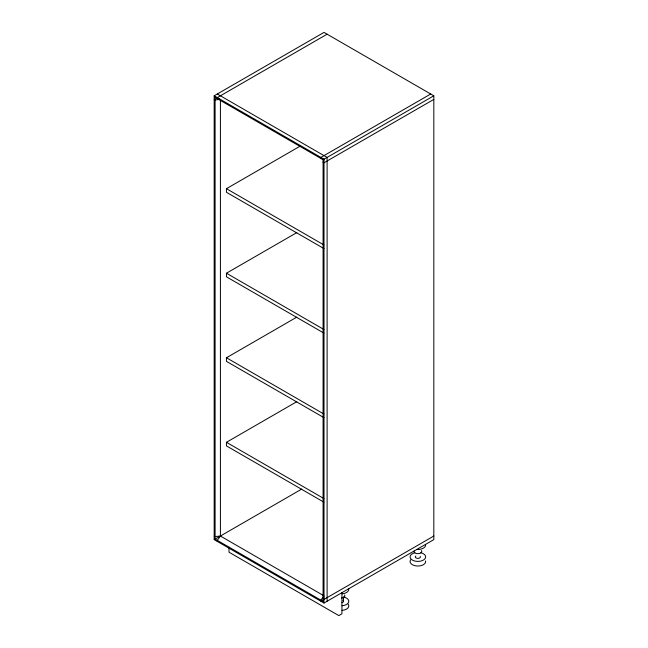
<?xml version="1.0" encoding="UTF-8"?>
<svg xmlns="http://www.w3.org/2000/svg" width="648" height="648" viewBox="0 0 648 648"><rect width="100%" height="100%" fill="white"/><g stroke="black" fill="none" stroke-linecap="round" stroke-linejoin="round"><path stroke-width="0.97" d="M323.692 597.707L323.085 601.441L324 603.029L433.82 539.622L433.82 95.799L324 32.4L214.18 95.799L214.18 539.622L324 603.029L324 159.206L214.18 95.799L215.096 97.386L215.096 539.096L323.085 601.441L323.085 159.732L433.82 95.799M323.773 159.967L323.085 162.267L324 162.794L433.82 99.395M323.773 596.606L323.085 598.906L324 599.432L433.82 536.034M323.482 596.565L320.89 600.17L320.89 601.231M327.11 34.198L217.299 97.597L217.299 98.658L219.631 99.209M323.943 248.573L226.444 192.278L226.444 188.69L300.308 146.043M430.701 94.009L320.89 157.407L320.89 158.468L324 159.206M323.943 333.113L226.444 276.817L226.444 273.221L296.833 232.591M323.943 417.644L226.444 361.357L226.444 357.761L296.833 317.123M323.943 502.184L226.444 445.889L226.444 442.3L296.833 401.663M214.18 539.622L301.749 489.07M219.518 99.484L215.096 99.922L214.18 99.395M219.518 99.063L215.096 97.386L323.085 159.732M217.299 94.009L327.11 157.407L327.11 601.231M226.444 188.69L323.943 244.976M226.444 273.221L323.943 329.516M226.444 357.761L323.943 414.056M226.444 442.3L323.943 498.587M324 595.836L220.409 536.034L215.096 536.56L214.18 536.034M343.505 596.905L343.505 601.482M341.933 592.669L341.933 613.802L338.823 615.6L229.011 552.201L229.011 547.163M220.409 100.408L220.409 536.034L217.299 540.359L217.299 541.42M420.835 552.736A7.808 4.512 0 0 1 424.067 559.645A7.808 4.512 0 0 1 411.674 559.653A7.808 4.512 0 0 1 414.858 552.744M420.212 556.349A2.535 1.466 0 0 1 417.531 558.357A2.535 1.466 0 0 1 415.846 556.008M421.475 550.557A3.904 2.252 0 0 1 418.365 553.651A3.904 2.252 0 0 1 413.991 551.108M425.606 544.417A7.808 4.512 0 0 1 416.867 549.464M425.606 560.941A7.784 4.495 0 0 1 416.858 565.996L414.89 565.68A7.808 4.512 0 0 1 410.63 559.775M343.003 600.396A2.535 1.466 0 0 1 341.966 602.64M343.966 597.116A7.808 4.512 0 0 1 348.737 601.862A7.808 4.512 0 0 1 342.031 605.759M344.598 594.937A3.904 2.252 0 0 1 341.512 598.031M348.195 604.179A7.784 4.495 0 0 1 342.031 610.384M348.737 588.797A7.808 4.512 0 0 1 342.031 593.843"/></g></svg>
